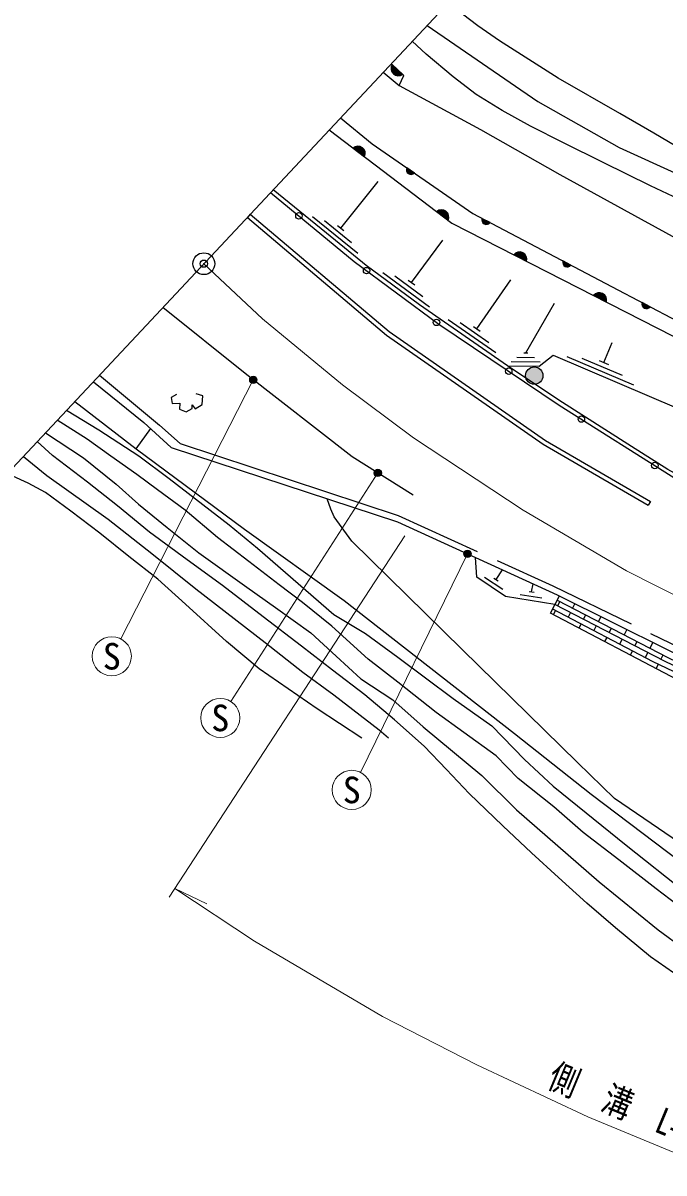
# Model space of a CAD drawing. Units: millimetres at full size, sheet at 1:1000; details may follow other scales. Extents: x 40000 to 680000, y 20000 to 380000.
# Drawn here: x 263426 to 307629, y 260918 to 340142 of the extents above; entities that cross this region are included whole.
import ezdxf
from ezdxf.enums import TextEntityAlignment as Align

# ---------------------------------------------------------------- set-up
doc = ezdxf.new("R2010")
doc.units = ezdxf.units.MM
doc.header["$LTSCALE"] = 1000
doc.header["$PDMODE"] = 32
doc.header["$PDSIZE"] = 500
doc.linetypes.add('CHAIN', pattern=[18.5, 12, -1.5, 3.5, -1.5])
doc.linetypes.add('DASHED', pattern=[7.5, 6, -1.5])
for name, color, linetype, lineweight in [('M-BGD', 7, 'Continuous', 25), ('M-BMK', 2, 'CHAIN', 13), ('M-BMK-OTRS', 5, 'Continuous', 25), ('M-BMK-SRVR', 3, 'Continuous', 25), ('M-STR-HTXT', 7, 'Continuous', 13), ('M-STR-STRC', 7, 'Continuous', 25)]:
    doc.layers.add(name, color=color, linetype=linetype, lineweight=lineweight)
doc.layers.add('M-OTRS', color=6, linetype='Continuous')
doc.styles.add('ＭＳ ゴシック', font='')
doc.styles.get('ＭＳ ゴシック').set_extended_font_data('MS Gothic')

msp = doc.modelspace()

# ---------------------------------------------------------------- hatches: boundary and pattern name
at = {"layer": 'M-BGD'}
for points in [[(289609, 336597, -0.82183), (288886, 337275)], [(286194, 331529, -0.82183), (286982, 330930)], [(289900, 330163), (290415, 329807, -0.84072)], [(291953, 327150, -0.82183), (292741, 326550)], [(295630, 326391), (295076, 326682, 0.84072)], [(297266, 324178, -0.82183), (298149, 323728)], [(301212, 323462), (300658, 323752, 0.84072)], [(302771, 321369, -0.82183), (303654, 320919)], [(306120, 320884), (306674, 320593, -0.84072)], [(298084, 315850, -1), (299284, 315850, -1)]]:
    msp.add_hatch(color=256, dxfattribs=at).paths.add_polyline_path(points)
at = {"layer": 'M-STR-STRC'}
for points in [[(279527, 315682, -1), (279088, 315443, -0.41421), (279188, 315782, -0.41421)], [(288114, 309264, -1), (287675, 309025, -0.41421), (287775, 309364, -0.41421)], [(294299, 303692, -1), (293859, 303453, -0.41421), (293959, 303792, -0.41421)]]:
    msp.add_hatch(color=256, dxfattribs=at).paths.add_polyline_path(points)

# ---------------------------------------------------------------- linework, layer by layer
at = {"layer": 'M-BGD'}
for p, q in [((289609, 336597), (288886, 337275)), ((286194, 331529), (286982, 330930)), ((290415, 329807), (289900, 330163)), ((285333, 326016), (287914, 329223)), ((279093, 326969), (278900, 326739)), ((278900, 326739), (288497, 318648)), ((279093, 326969), (288680, 318887)), ((283399, 326803), (286515, 324294)), ((284210, 326535), (286080, 325030)), ((291953, 327150), (292741, 326550)), ((295630, 326391), (295076, 326682)), ((285115, 326191), (285551, 325840)), ((290212, 322260), (292371, 325184)), ((297266, 324178), (298149, 323728)), ((301212, 323462), (300658, 323752)), ((288247, 322965), (291464, 320589)), ((289068, 322731), (290999, 321306)), ((294727, 319074), (297071, 322446)), ((289987, 322426), (290437, 322094)), ((302771, 321369), (303654, 320919)), ((306674, 320593), (306120, 320884)), ((298091, 317411), (300076, 320848)), ((292742, 319724), (296026, 317440)), ((293570, 319513), (295541, 318143)), ((288497, 318648), (299300, 311128)), ((288680, 318887), (299461, 311381)), ((294497, 319234), (294957, 318915)), ((303470, 316746), (304059, 318126)), ((297489, 317114), (298689, 317108)), ((297951, 317412), (298231, 317410)), ((300935, 317175), (305535, 315214)), ((301973, 317059), (304733, 315882)), ((297088, 316816), (299088, 316807)), ((303148, 316884), (303792, 316609)), ((299461, 311381), (306697, 307181)), ((299300, 311128), (306546, 306921)), ((306697, 307181), (306546, 306921)), ((295258, 301968), (296505, 301136)), ((295902, 301899), (296194, 301704)), ((296048, 301802), (296495, 302471)), ((298502, 300952), (298596, 301514)), ((297713, 300779), (299193, 300533)), ((298330, 300980), (298675, 300923)), ((300439, 300287), (300288, 299983)), ((300135, 299676), (299986, 299377)), ((301177, 299525), (301020, 299212)), ((301485, 300145), (301327, 299826)), ((301906, 298747), (301758, 298450)), ((302214, 299366), (302066, 299068)), ((303275, 299254), (303102, 298905)), ((302955, 298610), (302792, 298282)), ((303990, 298445), (303844, 298152)), ((305066, 298362), (304878, 297984)), ((303678, 297817), (303531, 297522)), ((304734, 297695), (304563, 297353)), ((305765, 297523), (305623, 297237)), ((306856, 297471), (306653, 297063)), ((305449, 296888), (305303, 296595)), ((306512, 296779), (306335, 296423)), ((307541, 296602), (307401, 296322)), ((307228, 295973), (307076, 295668))]:
    msp.add_line(p, q, dxfattribs=at)
for points in [[(348107, 321560), (343949, 321518), (340737, 321937), (336768, 322651), (332533, 323983), (326582, 325811), (321138, 327281), (314452, 328931), (312818, 329505), (311128, 330318), (308949, 331353), (306928, 332558), (304574, 333912), (300338, 336333), (296292, 338913), (294780, 339956), (293740, 340750), (292822, 341611)], [(291291, 339979), (298937, 334727), (304534, 331563), (308632, 329703), (313922, 327638), (316550, 326401), (321055, 323994), (324283, 322215), (331019, 318421), (338041, 314321), (340078, 313189), (341553, 311913)], [(341152, 310918), (338576, 311801), (337046, 312378), (335490, 313052), (333558, 314169), (331260, 315475), (327907, 317425), (325030, 319085), (322069, 320819), (319770, 322255), (317280, 323588), (314657, 324964), (312157, 326287), (309437, 327642), (306692, 328915), (303433, 330537), (300697, 331889), (298428, 333029), (296477, 334107), (294671, 335216), (293083, 336431), (291237, 337984), (290270, 338890)], [(288267, 336753), (289373, 335838), (289678, 336532), (288817, 337340)], [(289373, 335838), (294981, 332817), (300454, 329714), (306046, 326622), (312294, 323207), (320108, 319193), (328839, 314475), (333667, 312059), (338033, 310345), (341152, 310918)], [(285329, 333620), (287503, 331825), (294450, 327010), (304013, 321992), (313107, 317211), (333985, 306447), (350433, 298464), (355070, 307097)], [(284545, 332783), (292989, 326361), (318071, 313561), (349907, 297816), (349195, 296377), (361012, 295612)], [(280498, 328467), (286273, 323712), (292100, 319403), (300398, 313824), (308553, 308676), (317358, 303940), (323956, 300806), (330506, 298249), (336483, 296200), (342591, 294617), (351509, 292847), (362677, 291317), (363515, 291272)], [(388494, 290753), (376331, 291129), (363879, 291645), (352073, 293102), (344321, 294643), (338886, 295907), (335101, 296928), (332400, 297958), (327323, 299844), (322591, 301877), (317735, 304139), (312194, 307017), (307902, 309392), (305383, 310968), (300384, 314157), (296829, 316517), (290759, 320737), (287089, 323447), (284348, 325654), (280677, 328657)], [(290329, 307621), (286115, 310259), (278746, 316001), (273068, 320542)], [(296829, 316517), (299025, 316507), (299989, 317252), (313062, 311680), (316165, 311728), (339589, 299457), (341011, 299588), (349598, 293594)], [(268278, 315433), (271771, 312624), (273650, 310903), (289256, 305771), (300256, 300757)], [(268692, 315874), (272851, 312436), (274256, 311179), (289290, 306204)], [(274006, 314541), (273650, 314337), (273714, 313930), (274248, 313943), (274210, 313549), (274680, 313358), (275100, 313575), (275100, 313841), (275303, 313562), (275774, 313867), (275825, 314452), (275367, 314604)], [(266996, 314066), (271225, 310816), (272235, 312199)], [(266434, 313467), (268656, 312115), (271415, 310319), (273512, 308753), (277642, 305576), (279587, 303963), (284859, 299392), (287045, 298080), (289264, 296459), (293082, 293602), (295753, 291724), (298019, 289412), (299995, 287574), (305010, 283506), (309124, 280231), (313963, 276511), (317191, 274489), (323820, 270437), (328385, 267930), (338764, 263240), (343681, 260984), (351397, 257451)], [(310468, 277916), (307086, 280497), (304510, 282485), (302052, 284374), (300026, 286150), (297567, 288088), (296059, 289650), (293818, 291254), (291928, 292641), (289281, 294738), (287224, 296325), (284716, 298581), (282703, 300212), (281097, 301448), (279007, 303036), (276849, 304707), (274602, 306571), (272696, 307975), (271274, 309044), (269484, 310298), (267862, 311467), (265784, 312773)], [(264983, 311919), (267611, 310183), (269852, 308373), (271391, 306986), (273364, 305382), (275555, 303644), (278861, 301284), (280842, 299867), (283283, 298141), (285017, 296513), (286730, 294964), (288922, 293523), (291011, 291645), (295070, 288312), (297449, 285935), (303150, 280978), (307235, 277660), (309047, 276336)], [(308812, 274345), (306692, 275811), (304290, 277807), (302300, 279518), (300343, 281278), (298497, 282965), (296524, 284839), (294192, 287071), (292622, 288725), (291089, 290322), (289051, 292131), (286990, 293849), (284772, 295560), (282633, 297210), (279991, 299231), (277181, 301390), (274751, 303150), (272158, 305056), (269936, 306872), (267881, 308518), (265451, 310343), (264416, 311314)], [(271225, 310816), (278711, 305276), (285569, 300365), (297327, 291192), (302601, 287025), (310524, 281019), (313696, 278665), (318797, 275035), (323372, 272279), (331173, 267750), (336907, 264848), (343100, 261781), (349384, 258861), (358949, 254948), (362903, 252873), (365815, 250803), (370923, 246498), (373991, 244300), (375299, 243870), (376653, 243989), (377586, 244419), (378574, 245177), (381794, 249155)], [(263451, 310284), (265076, 308958), (269301, 305957), (272303, 303606), (275353, 301162), (280118, 297472), (282727, 295419), (284863, 293855), (287984, 291450), (288620, 290896)], [(286801, 290872), (283711, 292898), (279724, 295653), (277465, 297527), (274634, 300095), (272735, 301833), (270715, 303378), (268716, 304995), (266729, 306517), (264976, 307798), (263791, 308444), (262731, 308918), (262315, 309073)], [(359053, 255755), (347999, 260841), (338843, 265433), (331021, 269829), (325088, 272926), (318480, 277287), (310714, 282277), (304218, 286707), (301654, 289196), (293712, 296972), (286096, 304451), (284878, 306133), (284643, 306651), (284394, 307369)], [(300104, 300078), (296704, 300642), (294726, 301963), (294632, 303320)], [(336779, 284011), (326310, 287166), (318526, 290443), (308566, 294888), (299791, 299479), (300418, 300676)], [(300256, 300757), (311729, 295045), (321662, 290818), (330930, 287392), (337553, 285527)], [(300262, 300379), (307891, 296420), (313750, 293610), (322984, 289855), (328969, 287665), (337323, 285076)], [(299946, 299775), (306850, 296153), (311985, 293714), (318442, 290837), (324724, 288225), (327426, 287326), (334013, 285213), (336973, 284391)], [(337123, 284684), (327320, 287852), (321739, 289955), (313212, 293470), (310955, 294595), (307659, 296189), (300104, 300078)]]:
    msp.add_lwpolyline(points, dxfattribs=at)
at = {"layer": 'M-BGD', "linetype": 'DASHED'}
msp.add_lwpolyline([(289290, 306204), (299958, 301366), (311890, 295560), (320062, 292061), (328491, 288989), (335626, 286571), (341756, 284823), (345580, 283746), (348505, 281777), (358021, 279020)], dxfattribs=at)
at = {"layer": 'M-BGD'}
for centre, radius in [((282456, 326855), 225), ((287122, 323085), 225), ((291946, 319517), 225), ((296920, 316162), 225), ((298684, 315850), 600), ((301928, 312858), 225), ((307002, 309655), 225)]:
    msp.add_circle(centre, radius, dxfattribs=at)
for centre, radius, start, end in [((289314, 337007), 505, 148.01693, 305.67512), ((286529, 331152), 505, 333.91735, 131.57554), ((290188, 330030), 318, 155.16614, 315.38388), ((292288, 326772), 505, 333.91735, 131.57554), ((295378, 326585), 318, 162.20286, 322.42059), ((297663, 323866), 505, 344.13367, 141.79186), ((300960, 323655), 318, 162.20286, 322.42059), ((303168, 321057), 505, 344.13367, 141.79186), ((306422, 320787), 318, 162.15978, 322.37751)]:
    msp.add_arc(centre, radius, start, end, dxfattribs=at)
at = {"layer": 'M-BMK'}
msp.add_lwpolyline([(275900, 323562), (279946, 319758), (285462, 315218), (290364, 311575), (297914, 306592), (305034, 302407), (310111, 299824), (316541, 296805), (321424, 294772), (326257, 292858), (330702, 291288), (336522, 289508), (341441, 288272), (350298, 286306), (356866, 285322), (364838, 284448), (368462, 284214), (382058, 283827)], dxfattribs=at)
at = {"layer": 'M-BMK-OTRS'}
msp.add_line((303258, 352743), (256255, 302609), dxfattribs=at)
at = {"layer": 'M-BMK-SRVR'}
msp.add_circle((275900, 323562), 750, dxfattribs=at)
at = {"layer": 'M-OTRS'}
msp.add_point((275900, 323562), dxfattribs=at)
at = {"layer": 'M-STR-HTXT'}
for p, q in [((279308, 315563), (270166, 297718)), ((287895, 309145), (277763, 293403)), ((289748, 304822), (273506, 279910)), ((294079, 303572), (286691, 288520)), ((273896, 280508), (276113, 279454))]:
    msp.add_line(p, q, dxfattribs=at)
msp.add_lwpolyline([(273896, 280508), (279395, 276879), (288215, 271695), (294733, 268378), (302370, 264792), (308252, 262344), (313979, 260075), (319752, 258036), (327134, 255779), (333384, 254208), (343906, 251874), (352362, 250606), (361803, 249571), (366837, 249246), (382424, 248802), (390869, 249219), (407490, 250369), (424611, 252145)], dxfattribs=at)
for centre in [(269551, 296516), (277032, 292268), (286096, 287308)]:
    msp.add_circle(centre, 1350, dxfattribs=at)
at = {"layer": 'M-STR-STRC'}
for centre in [(279308, 315563), (287895, 309145), (294079, 303572)]:
    msp.add_circle(centre, 250, dxfattribs=at)

# ---------------------------------------------------------------- texts
at = {"layer": 'M-STR-HTXT', "style": 'ＭＳ ゴシック'}
for p in [(269551, 296516), (277032, 292268), (286096, 287308)]:
    msp.add_text('S', height=1833, dxfattribs=at).set_placement(p, align=Align.MIDDLE_CENTER)
at = {"layer": 'M-STR-HTXT', "style": 'ＭＳ ゴシック', "width": 0.8}
msp.add_text('側\u3000溝\u3000L=59.0', height=1833, rotation=337.399, dxfattribs=at).set_placement((305728, 263693), align=Align.BOTTOM_CENTER)

doc.saveas('drawing.dxf')
